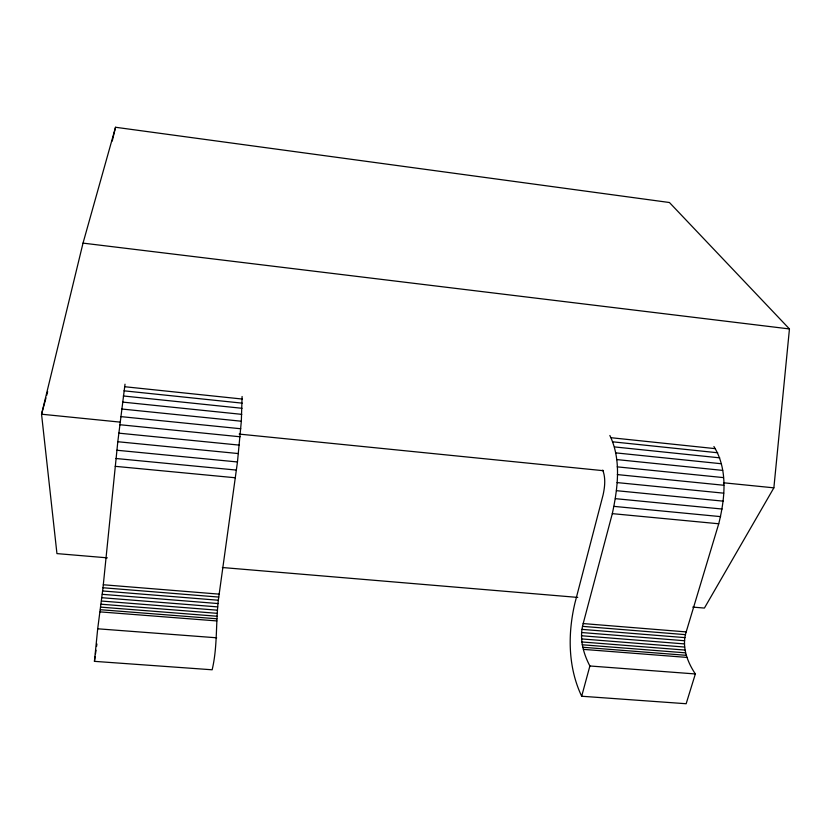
<?xml version="1.0" encoding="UTF-8"?>
<svg xmlns="http://www.w3.org/2000/svg" width="831" height="831" viewBox="0 0 831 831"><rect width="100%" height="100%" fill="white"/><g stroke="black" fill="none" stroke-linecap="round" stroke-linejoin="round"><path stroke-width="1.25" d="M125.014 384.192L117.805 441.728L103.002 587.756L97.694 628.797L94.443 661.351L212.154 669.786C218.065 644.866 215.302 619.272 219.166 594.134L237.469 461.963L241.333 421.224L242.091 396.501M602.724 470.097C605.83 478.002 604.843 486.914 603.067 495.016L574.927 603.067C567.666 633.783 567.916 667.283 581.679 696.243L686.157 703.732L695.35 673.951C687.206 661.715 681.493 646.508 686.188 631.903L718.732 523.769C724.954 498.818 728.143 469.349 713.922 446.527M581.679 696.243L589.885 665.984C583.071 653.041 579.124 637.979 583.185 623.572L612.312 513.641C617.755 488.296 621.546 459.647 609.861 435.496M692.784 607.097L704.408 608.074L773.869 487.839L789.45 328.941L669.433 202.515L115.54 127.268L83.027 243.119L41.55 414.212L56.944 553.602L107.344 557.84M94.443 661.351L95.139 656.397M95.492 653.924L96.022 650.206M96.541 646.487L96.895 644.004M112.227 141.062L115.54 127.268M45.965 397.935L41.55 414.212L120.339 422.138M46.64 395.431L47.658 391.671M97.694 628.797L216.673 637.793M589.885 665.984L695.35 673.951M101.507 601.042L217.431 610.193M581.617 638.925L684.671 647.058M101.122 604.22L217.192 613.33M581.814 641.958L684.993 650.06M100.759 607.139L217.005 616.228M582.188 644.763L685.513 652.844M100.416 609.715L216.891 618.783M582.718 647.266L686.209 655.316M100.115 611.886L216.839 620.934M583.393 649.375L687.081 657.425M103.002 587.756L218.782 597.073M582.552 626.356L685.492 634.645M102.66 590.966L218.397 600.242M582.064 629.379L684.983 637.626M102.286 594.321L218.044 603.545M581.742 632.536L684.671 640.743M101.901 597.718L217.712 606.9M581.586 635.757L684.567 643.921M103.304 584.764L219.166 594.134M583.185 623.572L686.188 631.903M222.365 567.521L577.763 597.416M115.208 466.326L235.433 477.773M612.312 513.641L718.732 523.769M116.88 450.246L237.469 461.963M615.397 498.662L722.087 509.029M116.008 458.504L236.471 470.086M614.016 506.38L720.612 516.622M118.771 433.148L239.307 445.115M617.08 482.582L723.718 493.167M117.805 441.728L238.424 453.57M616.425 490.674L723.136 501.145M239.162 434.083L603.389 470.699M723.5 482.78L773.869 487.839M119.737 424.714L240.097 436.774M617.329 474.584L723.843 485.262M121.627 408.997L241.333 421.224M616.664 459.564L722.669 470.388M120.703 416.601L240.782 428.754M617.194 466.856L723.479 477.607M123.3 395.971L242.039 408.291M614.514 446.922L719.75 457.839M122.5 402.079L241.759 414.357M615.761 452.874L721.412 463.75M124.619 386.716L242.164 399.036M611.076 437.719L715.377 448.657M124.006 390.819L242.174 403.149M612.935 441.843L717.724 452.77M83.027 243.119L789.45 328.941"/></g></svg>
